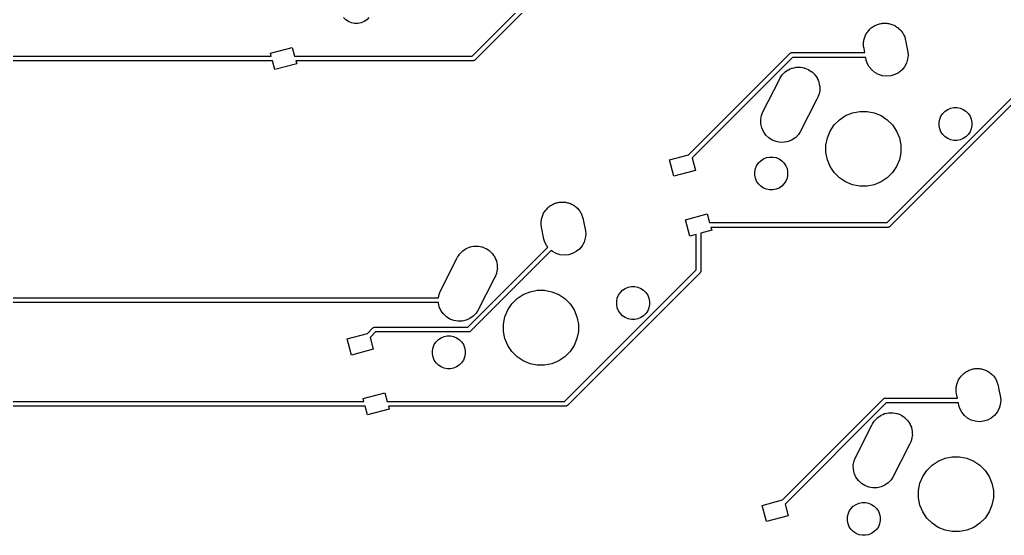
# Model space of a CAD drawing. Extents: x -662 to -203, y -195 to -58.
# Drawn here: x -383.3 to -330.9, y -157.5 to -130.1 of the extents above; entities that cross this region are included whole.
import ezdxf

# ---------------------------------------------------------------- set-up
doc = ezdxf.new("R2010")
doc.units = 0
doc.layers.add('BLACK', color=7, linetype='CONTINUOUS')

msp = doc.modelspace()

# ---------------------------------------------------------------- linework, layer by layer
at = {"layer": 'BLACK', "linetype": 'CONTINUOUS'}
for p, q in [((-359.212, -132.008), (-352.203, -124.999)), ((-351.991, -125.146), (-359.065, -132.22)), ((-365.936, -130.07), (-366.058, -129.948)), ((-364.699, -129.948), (-364.82, -130.07)), ((-365.793, -130.166), (-365.936, -130.07)), ((-365.633, -130.232), (-365.793, -130.166)), ((-365.464, -130.265), (-365.633, -130.232)), ((-365.292, -130.265), (-365.464, -130.265)), ((-365.123, -130.232), (-365.292, -130.265)), ((-364.964, -130.166), (-365.123, -130.232)), ((-364.82, -130.07), (-364.964, -130.166)), ((-338.03, -130.579), (-337.989, -130.545)), ((-337.989, -130.545), (-337.951, -130.508)), ((-337.951, -130.508), (-337.903, -130.476)), ((-337.903, -130.476), (-337.859, -130.439)), ((-337.859, -130.439), (-337.811, -130.414)), ((-337.811, -130.414), (-337.767, -130.384)), ((-337.767, -130.384), (-337.714, -130.362)), ((-337.714, -130.362), (-337.663, -130.336)), ((-337.663, -130.336), (-337.612, -130.32)), ((-337.612, -130.32), (-337.562, -130.3)), ((-337.562, -130.3), (-337.506, -130.288)), ((-337.506, -130.288), (-337.451, -130.272)), ((-337.451, -130.272), (-337.397, -130.267)), ((-337.397, -130.267), (-337.345, -130.256)), ((-337.345, -130.256), (-337.287, -130.256)), ((-337.287, -130.256), (-337.23, -130.251)), ((-337.23, -130.251), (-337.177, -130.256)), ((-337.177, -130.256), (-337.123, -130.256)), ((-337.123, -130.256), (-337.067, -130.268)), ((-337.067, -130.268), (-337.01, -130.273)), ((-337.01, -130.273), (-336.958, -130.289)), ((-336.958, -130.289), (-336.906, -130.3)), ((-336.906, -130.3), (-336.853, -130.322)), ((-336.853, -130.322), (-336.798, -130.338)), ((-336.798, -130.338), (-336.751, -130.364)), ((-336.751, -130.364), (-336.701, -130.384)), ((-336.701, -130.384), (-336.653, -130.416)), ((-336.653, -130.416), (-336.603, -130.444)), ((-336.603, -130.444), (-336.561, -130.478)), ((-336.561, -130.478), (-336.517, -130.508)), ((-336.517, -130.508), (-336.476, -130.548)), ((-336.476, -130.548), (-336.432, -130.585)), ((-338.326, -131.106), (-338.316, -131.053)), ((-338.316, -131.053), (-338.294, -131)), ((-338.294, -131), (-338.277, -130.945)), ((-338.277, -130.945), (-338.251, -130.898)), ((-338.251, -130.898), (-338.231, -130.849)), ((-338.231, -130.849), (-338.199, -130.801)), ((-338.199, -130.801), (-338.172, -130.75)), ((-338.172, -130.75), (-338.138, -130.709)), ((-338.138, -130.709), (-338.108, -130.664)), ((-338.108, -130.664), (-338.067, -130.624)), ((-338.067, -130.624), (-338.03, -130.579)), ((-336.432, -130.585), (-336.398, -130.626)), ((-336.398, -130.626), (-336.36, -130.664)), ((-336.36, -130.664), (-336.328, -130.712)), ((-336.328, -130.712), (-336.292, -130.757)), ((-336.292, -130.757), (-336.267, -130.804)), ((-336.267, -130.804), (-336.237, -130.849)), ((-336.237, -130.849), (-336.215, -130.902)), ((-336.215, -130.902), (-336.188, -130.952)), ((-336.188, -130.952), (-336.173, -131.004)), ((-336.173, -131.004), (-336.152, -131.053)), ((-336.152, -131.053), (-336.141, -131.11)), ((-369.941, -131.855), (-368.782, -131.545)), ((-368.782, -131.545), (-368.658, -132.008)), ((-338.364, -131.378), (-338.359, -131.324)), ((-338.359, -131.435), (-338.364, -131.378)), ((-338.359, -131.271), (-338.348, -131.214)), ((-338.359, -131.324), (-338.359, -131.271)), ((-338.359, -131.492), (-338.359, -131.435)), ((-338.338, -131.599), (-338.359, -131.492)), ((-338.348, -131.214), (-338.342, -131.157)), ((-338.342, -131.157), (-338.326, -131.106)), ((-338.293, -131.825), (-338.338, -131.599)), ((-336.141, -131.11), (-336.14, -131.111)), ((-336.14, -131.111), (-336.13, -131.163)), ((-336.13, -131.163), (-336.109, -131.271)), ((-336.109, -131.271), (-336.109, -131.273)), ((-336.109, -131.273), (-336.008, -131.791)), ((-396.697, -132.008), (-369.9, -132.008)), ((-369.9, -132.008), (-369.941, -131.855)), ((-368.658, -132.008), (-359.212, -132.008)), ((-347.691, -137.268), (-342.289, -131.867)), ((-342.142, -132.079), (-347.485, -137.422)), ((-342.289, -131.867), (-342.285, -131.862)), ((-342.285, -131.862), (-342.265, -131.846)), ((-342.265, -131.846), (-342.243, -131.834)), ((-342.243, -131.834), (-342.219, -131.827)), ((-342.219, -131.827), (-342.201, -131.825)), ((-342.201, -131.825), (-342.195, -131.824)), ((-342.201, -131.825), (-342.201, -131.825)), ((-342.195, -131.824), (-342.188, -131.825)), ((-342.188, -131.825), (-338.293, -131.825)), ((-338.244, -132.079), (-342.142, -132.079)), ((-338.216, -132.222), (-338.244, -132.079)), ((-335.992, -131.956), (-336.014, -132.176)), ((-336.008, -131.791), (-335.992, -131.956)), ((-369.832, -132.262), (-396.766, -132.262)), ((-369.708, -132.725), (-369.832, -132.262)), ((-368.549, -132.414), (-369.708, -132.725)), ((-359.165, -132.262), (-368.589, -132.262)), ((-368.589, -132.262), (-368.549, -132.414)), ((-359.159, -132.262), (-359.165, -132.262)), ((-359.153, -132.262), (-359.159, -132.262)), ((-359.134, -132.26), (-359.153, -132.262)), ((-359.11, -132.252), (-359.134, -132.26)), ((-359.088, -132.241), (-359.11, -132.252)), ((-359.069, -132.225), (-359.088, -132.241)), ((-359.065, -132.22), (-359.069, -132.225)), ((-342.162, -132.652), (-342.151, -132.647)), ((-342.151, -132.647), (-342.054, -132.628)), ((-342.054, -132.628), (-341.957, -132.607)), ((-341.957, -132.607), (-341.945, -132.606)), ((-341.945, -132.606), (-341.933, -132.604)), ((-341.933, -132.604), (-341.835, -132.604)), ((-341.835, -132.604), (-341.736, -132.602)), ((-341.736, -132.602), (-341.724, -132.604)), ((-341.724, -132.604), (-341.712, -132.604)), ((-341.712, -132.604), (-341.615, -132.623)), ((-341.615, -132.623), (-341.518, -132.641)), ((-341.518, -132.641), (-341.506, -132.645)), ((-341.506, -132.645), (-341.494, -132.647)), ((-341.494, -132.647), (-341.403, -132.685)), ((-338.168, -132.381), (-338.216, -132.222)), ((-338.064, -132.577), (-338.168, -132.381)), ((-337.924, -132.749), (-338.064, -132.577)), ((-336.185, -132.583), (-336.326, -132.754)), ((-336.079, -132.388), (-336.185, -132.583)), ((-336.014, -132.176), (-336.079, -132.388)), ((-342.82, -133.196), (-342.765, -133.114)), ((-342.765, -133.114), (-342.712, -133.031)), ((-342.712, -133.031), (-342.703, -133.022)), ((-342.703, -133.022), (-342.696, -133.012)), ((-342.696, -133.012), (-342.627, -132.942)), ((-342.627, -132.942), (-342.558, -132.871)), ((-342.558, -132.871), (-342.548, -132.864)), ((-342.548, -132.864), (-342.54, -132.855)), ((-342.54, -132.855), (-342.458, -132.8)), ((-342.458, -132.8), (-342.377, -132.744)), ((-342.377, -132.744), (-342.366, -132.739)), ((-342.366, -132.739), (-342.356, -132.732)), ((-342.356, -132.732), (-342.264, -132.694)), ((-342.264, -132.694), (-342.174, -132.655)), ((-342.174, -132.655), (-342.162, -132.652)), ((-341.403, -132.685), (-341.311, -132.721)), ((-341.311, -132.721), (-341.301, -132.727)), ((-341.301, -132.727), (-341.29, -132.732)), ((-341.29, -132.732), (-341.208, -132.787)), ((-341.208, -132.787), (-341.124, -132.84)), ((-341.124, -132.84), (-341.116, -132.848)), ((-341.116, -132.848), (-341.105, -132.855)), ((-341.105, -132.855), (-341.036, -132.925)), ((-341.036, -132.925), (-340.964, -132.993)), ((-340.964, -132.993), (-340.957, -133.003)), ((-340.957, -133.003), (-340.949, -133.012)), ((-340.949, -133.012), (-340.894, -133.094)), ((-340.894, -133.094), (-340.837, -133.175)), ((-337.754, -132.89), (-337.924, -132.749)), ((-337.559, -132.995), (-337.754, -132.89)), ((-337.347, -133.06), (-337.559, -132.995)), ((-337.126, -133.082), (-337.347, -133.06)), ((-336.906, -133.061), (-337.126, -133.082)), ((-336.693, -132.998), (-336.906, -133.061)), ((-336.498, -132.894), (-336.693, -132.998)), ((-336.326, -132.754), (-336.498, -132.894)), ((-343.738, -135.019), (-342.845, -133.259)), ((-342.845, -133.259), (-342.82, -133.196)), ((-340.837, -133.175), (-340.832, -133.186)), ((-340.832, -133.186), (-340.826, -133.196)), ((-340.826, -133.196), (-340.788, -133.287)), ((-340.788, -133.287), (-340.748, -133.378)), ((-340.748, -133.378), (-340.745, -133.39)), ((-340.745, -133.39), (-340.741, -133.401)), ((-340.741, -133.401), (-340.722, -133.498)), ((-340.722, -133.498), (-340.7, -133.594)), ((-340.7, -133.594), (-340.7, -133.606)), ((-340.7, -133.606), (-340.698, -133.618)), ((-340.698, -133.618), (-340.698, -133.717)), ((-340.8, -134.2), (-340.826, -134.262)), ((-340.794, -134.189), (-340.8, -134.2)), ((-340.779, -134.148), (-340.794, -134.189)), ((-340.741, -134.057), (-340.779, -134.148)), ((-340.738, -134.045), (-340.741, -134.057)), ((-340.734, -134.034), (-340.738, -134.045)), ((-340.717, -133.937), (-340.734, -134.034)), ((-340.698, -133.84), (-340.717, -133.937)), ((-340.698, -133.717), (-340.696, -133.816)), ((-340.696, -133.816), (-340.698, -133.828)), ((-340.698, -133.828), (-340.698, -133.84)), ((-337.113, -140.878), (-330.105, -133.869)), ((-329.892, -134.016), (-336.966, -141.09)), ((-340.85, -134.298), (-341.732, -136.037)), ((-340.826, -134.262), (-340.85, -134.298)), ((-343.837, -135.392), (-343.799, -135.173)), ((-343.799, -135.173), (-343.738, -135.019)), ((-339.644, -135.397), (-339.317, -135.179)), ((-339.317, -135.179), (-338.954, -135.028)), ((-338.954, -135.028), (-338.569, -134.952)), ((-338.569, -134.952), (-338.176, -134.952)), ((-338.176, -134.952), (-337.791, -135.028)), ((-337.791, -135.028), (-337.428, -135.179)), ((-337.428, -135.179), (-337.101, -135.397)), ((-334.307, -135.376), (-334.241, -135.216)), ((-334.241, -135.216), (-334.145, -135.073)), ((-334.145, -135.073), (-334.023, -134.951)), ((-334.023, -134.951), (-333.88, -134.855)), ((-333.88, -134.855), (-333.721, -134.79)), ((-333.721, -134.79), (-333.552, -134.756)), ((-333.552, -134.756), (-333.379, -134.756)), ((-333.379, -134.756), (-333.21, -134.79)), ((-333.21, -134.79), (-333.051, -134.855)), ((-333.051, -134.855), (-332.908, -134.951)), ((-332.908, -134.951), (-332.786, -135.073)), ((-332.786, -135.073), (-332.69, -135.216)), ((-332.69, -135.216), (-332.624, -135.376)), ((-343.832, -135.613), (-343.837, -135.392)), ((-343.785, -135.83), (-343.832, -135.613)), ((-340.14, -136.001), (-339.921, -135.675)), ((-339.921, -135.675), (-339.644, -135.397)), ((-337.101, -135.397), (-336.824, -135.675)), ((-336.824, -135.675), (-336.606, -136.001)), ((-334.341, -135.545), (-334.307, -135.376)), ((-334.341, -135.717), (-334.341, -135.545)), ((-334.307, -135.886), (-334.341, -135.717)), ((-332.624, -135.376), (-332.591, -135.545)), ((-332.591, -135.717), (-332.624, -135.886)), ((-332.591, -135.545), (-332.591, -135.717)), ((-343.695, -136.032), (-343.785, -135.83)), ((-343.568, -136.214), (-343.695, -136.032)), ((-343.408, -136.367), (-343.568, -136.214)), ((-341.821, -136.177), (-341.974, -136.337)), ((-341.732, -136.037), (-341.821, -136.177)), ((-340.29, -136.364), (-340.14, -136.001)), ((-336.606, -136.001), (-336.455, -136.364)), ((-334.241, -136.045), (-334.307, -135.886)), ((-334.145, -136.189), (-334.241, -136.045)), ((-334.023, -136.311), (-334.145, -136.189)), ((-333.88, -136.406), (-334.023, -136.311)), ((-332.908, -136.311), (-333.051, -136.406)), ((-332.786, -136.189), (-332.908, -136.311)), ((-332.69, -136.045), (-332.786, -136.189)), ((-332.624, -135.886), (-332.69, -136.045)), ((-343.222, -136.486), (-343.408, -136.367)), ((-343.015, -136.567), (-343.222, -136.486)), ((-342.797, -136.605), (-343.015, -136.567)), ((-342.575, -136.601), (-342.797, -136.605)), ((-342.359, -136.553), (-342.575, -136.601)), ((-342.156, -136.464), (-342.359, -136.553)), ((-341.974, -136.337), (-342.156, -136.464)), ((-340.366, -136.749), (-340.29, -136.364)), ((-340.366, -137.142), (-340.366, -136.749)), ((-336.455, -136.364), (-336.379, -136.749)), ((-336.379, -136.749), (-336.379, -137.142)), ((-333.721, -136.472), (-333.88, -136.406)), ((-333.552, -136.506), (-333.721, -136.472)), ((-333.379, -136.506), (-333.552, -136.506)), ((-333.21, -136.472), (-333.379, -136.506)), ((-333.051, -136.406), (-333.21, -136.472)), ((-348.696, -137.538), (-347.691, -137.268)), ((-340.29, -137.527), (-340.366, -137.142)), ((-336.379, -137.142), (-336.455, -137.527)), ((-348.463, -138.407), (-348.696, -137.538)), ((-347.485, -137.422), (-347.304, -138.097)), ((-344.121, -138.005), (-344.055, -137.846)), ((-344.055, -137.846), (-343.959, -137.703)), ((-343.959, -137.703), (-343.837, -137.581)), ((-343.837, -137.581), (-343.694, -137.485)), ((-343.694, -137.485), (-343.535, -137.419)), ((-343.535, -137.419), (-343.366, -137.386)), ((-343.366, -137.386), (-343.193, -137.386)), ((-343.193, -137.386), (-343.024, -137.419)), ((-343.024, -137.419), (-342.865, -137.485)), ((-342.865, -137.485), (-342.722, -137.581)), ((-342.722, -137.581), (-342.6, -137.703)), ((-342.6, -137.703), (-342.504, -137.846)), ((-342.504, -137.846), (-342.438, -138.005)), ((-340.14, -137.89), (-340.29, -137.527)), ((-339.921, -138.217), (-340.14, -137.89)), ((-336.606, -137.89), (-336.824, -138.217)), ((-336.455, -137.527), (-336.606, -137.89)), ((-347.304, -138.097), (-348.463, -138.407)), ((-344.154, -138.174), (-344.121, -138.005)), ((-344.154, -138.347), (-344.154, -138.174)), ((-344.121, -138.516), (-344.154, -138.347)), ((-342.438, -138.005), (-342.404, -138.174)), ((-342.404, -138.347), (-342.438, -138.516)), ((-342.404, -138.174), (-342.404, -138.347)), ((-339.644, -138.494), (-339.921, -138.217)), ((-336.824, -138.217), (-337.101, -138.494)), ((-344.055, -138.675), (-344.121, -138.516)), ((-343.959, -138.818), (-344.055, -138.675)), ((-343.837, -138.94), (-343.959, -138.818)), ((-343.694, -139.036), (-343.837, -138.94)), ((-342.722, -138.94), (-342.865, -139.036)), ((-342.6, -138.818), (-342.722, -138.94)), ((-342.504, -138.675), (-342.6, -138.818)), ((-342.438, -138.516), (-342.504, -138.675)), ((-339.317, -138.713), (-339.644, -138.494)), ((-338.954, -138.863), (-339.317, -138.713)), ((-338.569, -138.94), (-338.954, -138.863)), ((-338.176, -138.94), (-338.569, -138.94)), ((-337.791, -138.863), (-338.176, -138.94)), ((-337.428, -138.713), (-337.791, -138.863)), ((-337.101, -138.494), (-337.428, -138.713)), ((-343.535, -139.102), (-343.694, -139.036)), ((-343.366, -139.136), (-343.535, -139.102)), ((-343.193, -139.136), (-343.366, -139.136)), ((-343.024, -139.102), (-343.193, -139.136)), ((-342.865, -139.036), (-343.024, -139.102)), ((-355.072, -140.006), (-355.027, -139.97)), ((-355.027, -139.97), (-354.98, -139.945)), ((-354.98, -139.945), (-354.935, -139.915)), ((-354.935, -139.915), (-354.882, -139.893)), ((-354.882, -139.893), (-354.831, -139.866)), ((-354.831, -139.866), (-354.78, -139.851)), ((-354.78, -139.851), (-354.73, -139.83)), ((-354.73, -139.83), (-354.674, -139.819)), ((-354.674, -139.819), (-354.619, -139.803)), ((-354.619, -139.803), (-354.566, -139.798)), ((-354.566, -139.798), (-354.513, -139.787)), ((-354.513, -139.787), (-354.455, -139.787)), ((-354.455, -139.787), (-354.398, -139.782)), ((-354.398, -139.782), (-354.345, -139.787)), ((-354.345, -139.787), (-354.291, -139.787)), ((-354.291, -139.787), (-354.235, -139.798)), ((-354.235, -139.798), (-354.178, -139.804)), ((-354.178, -139.804), (-354.127, -139.82)), ((-354.127, -139.82), (-354.074, -139.83)), ((-354.074, -139.83), (-354.021, -139.852)), ((-354.021, -139.852), (-353.966, -139.869)), ((-353.966, -139.869), (-353.919, -139.895)), ((-353.919, -139.895), (-353.869, -139.915)), ((-353.869, -139.915), (-353.821, -139.947)), ((-353.821, -139.947), (-353.771, -139.974)), ((-353.771, -139.974), (-353.73, -140.008)), ((-355.462, -140.531), (-355.445, -140.476)), ((-355.445, -140.476), (-355.42, -140.429)), ((-355.42, -140.429), (-355.399, -140.379)), ((-355.399, -140.379), (-355.367, -140.331)), ((-355.367, -140.331), (-355.34, -140.281)), ((-355.34, -140.281), (-355.306, -140.24)), ((-355.306, -140.24), (-355.276, -140.195)), ((-355.276, -140.195), (-355.235, -140.154)), ((-355.235, -140.154), (-355.199, -140.11)), ((-355.199, -140.11), (-355.157, -140.076)), ((-355.157, -140.076), (-355.119, -140.038)), ((-355.119, -140.038), (-355.072, -140.006)), ((-353.73, -140.008), (-353.685, -140.038)), ((-353.685, -140.038), (-353.644, -140.079)), ((-353.644, -140.079), (-353.6, -140.116)), ((-353.6, -140.116), (-353.566, -140.157)), ((-353.566, -140.157), (-353.528, -140.195)), ((-353.528, -140.195), (-353.496, -140.243)), ((-353.496, -140.243), (-353.46, -140.287)), ((-353.46, -140.287), (-353.435, -140.335)), ((-353.435, -140.335), (-353.405, -140.379)), ((-353.405, -140.379), (-353.383, -140.432)), ((-353.383, -140.432), (-353.356, -140.483)), ((-353.356, -140.483), (-353.341, -140.534)), ((-347.842, -140.725), (-346.683, -140.415)), ((-346.683, -140.415), (-346.559, -140.878)), ((-355.533, -140.908), (-355.527, -140.855)), ((-355.527, -140.965), (-355.533, -140.908)), ((-355.527, -140.801), (-355.516, -140.745)), ((-355.527, -140.855), (-355.527, -140.801)), ((-355.527, -141.023), (-355.527, -140.965)), ((-355.506, -141.13), (-355.527, -141.023)), ((-355.516, -140.745), (-355.51, -140.688)), ((-355.51, -140.688), (-355.494, -140.637)), ((-355.494, -140.637), (-355.484, -140.584)), ((-355.484, -140.584), (-355.462, -140.531)), ((-353.341, -140.534), (-353.32, -140.584)), ((-353.32, -140.584), (-353.309, -140.64)), ((-353.309, -140.64), (-353.309, -140.642)), ((-353.309, -140.642), (-353.298, -140.694)), ((-353.298, -140.694), (-353.277, -140.801)), ((-353.277, -140.801), (-353.277, -140.803)), ((-353.277, -140.803), (-353.176, -141.321)), ((-347.609, -141.595), (-347.842, -140.725)), ((-346.559, -140.878), (-337.113, -140.878)), ((-355.384, -141.753), (-355.506, -141.13)), ((-353.16, -141.487), (-353.183, -141.707)), ((-353.176, -141.321), (-353.16, -141.487)), ((-347.273, -141.505), (-347.609, -141.595)), ((-347.273, -143.4), (-347.273, -141.505)), ((-346.45, -141.284), (-347.019, -141.437)), ((-347.019, -141.437), (-347.019, -143.446)), ((-337.067, -141.132), (-346.491, -141.132)), ((-346.491, -141.132), (-346.45, -141.284)), ((-337.06, -141.132), (-337.067, -141.132)), ((-337.054, -141.132), (-337.06, -141.132)), ((-337.036, -141.13), (-337.054, -141.132)), ((-337.012, -141.123), (-337.036, -141.13)), ((-336.99, -141.111), (-337.012, -141.123)), ((-336.97, -141.095), (-336.99, -141.111)), ((-336.966, -141.09), (-336.97, -141.095)), ((-355.337, -141.912), (-355.384, -141.753)), ((-355.233, -142.108), (-355.337, -141.912)), ((-353.248, -141.919), (-353.353, -142.114)), ((-353.183, -141.707), (-353.248, -141.919)), ((-359.933, -142.645), (-359.88, -142.561)), ((-359.88, -142.561), (-359.871, -142.553)), ((-359.871, -142.553), (-359.865, -142.543)), ((-359.865, -142.543), (-359.795, -142.473)), ((-359.795, -142.473), (-359.727, -142.401)), ((-359.727, -142.401), (-359.717, -142.395)), ((-359.717, -142.395), (-359.708, -142.386)), ((-359.708, -142.386), (-359.626, -142.331)), ((-359.626, -142.331), (-359.545, -142.274)), ((-359.545, -142.274), (-359.534, -142.27)), ((-359.534, -142.27), (-359.524, -142.263)), ((-359.524, -142.263), (-359.432, -142.225)), ((-359.437, -146.449), (-355.171, -142.183)), ((-359.432, -142.225), (-359.342, -142.185)), ((-359.342, -142.185), (-359.33, -142.183)), ((-359.33, -142.183), (-359.319, -142.178)), ((-359.319, -142.178), (-359.222, -142.159)), ((-354.991, -142.363), (-359.29, -146.661)), ((-359.222, -142.159), (-359.126, -142.137)), ((-359.126, -142.137), (-359.114, -142.137)), ((-359.114, -142.137), (-359.102, -142.135)), ((-359.102, -142.135), (-359.003, -142.135)), ((-359.003, -142.135), (-358.904, -142.133)), ((-358.904, -142.133), (-358.892, -142.135)), ((-358.892, -142.135), (-358.88, -142.135)), ((-358.88, -142.135), (-358.783, -142.154)), ((-358.783, -142.154), (-358.686, -142.171)), ((-358.686, -142.171), (-358.675, -142.176)), ((-358.675, -142.176), (-358.663, -142.178)), ((-358.663, -142.178), (-358.571, -142.216)), ((-358.571, -142.216), (-358.479, -142.252)), ((-358.479, -142.252), (-358.469, -142.258)), ((-358.469, -142.258), (-358.458, -142.263)), ((-358.458, -142.263), (-358.376, -142.318)), ((-358.376, -142.318), (-358.293, -142.371)), ((-358.293, -142.371), (-358.284, -142.379)), ((-358.284, -142.379), (-358.274, -142.386)), ((-358.274, -142.386), (-358.204, -142.456)), ((-358.204, -142.456), (-358.133, -142.524)), ((-358.133, -142.524), (-358.126, -142.534)), ((-358.126, -142.534), (-358.117, -142.543)), ((-358.117, -142.543), (-358.062, -142.625)), ((-355.171, -142.183), (-355.233, -142.108)), ((-354.922, -142.421), (-354.991, -142.363)), ((-354.727, -142.526), (-354.922, -142.421)), ((-354.515, -142.591), (-354.727, -142.526)), ((-354.295, -142.613), (-354.515, -142.591)), ((-354.074, -142.592), (-354.295, -142.613)), ((-353.862, -142.529), (-354.074, -142.592)), ((-353.666, -142.425), (-353.862, -142.529)), ((-353.494, -142.285), (-353.666, -142.425)), ((-353.353, -142.114), (-353.494, -142.285)), ((-360.907, -144.549), (-360.014, -142.789)), ((-360.014, -142.789), (-359.988, -142.727)), ((-359.988, -142.727), (-359.933, -142.645)), ((-358.062, -142.625), (-358.006, -142.706)), ((-358.006, -142.706), (-358.001, -142.717)), ((-358.001, -142.717), (-357.994, -142.727)), ((-357.994, -142.727), (-357.956, -142.818)), ((-357.956, -142.818), (-357.916, -142.909)), ((-357.916, -142.909), (-357.914, -142.92)), ((-357.914, -142.92), (-357.909, -142.932)), ((-357.909, -142.932), (-357.89, -143.029)), ((-357.89, -143.029), (-357.869, -143.125)), ((-357.869, -143.125), (-357.868, -143.137)), ((-357.909, -143.588), (-357.947, -143.679)), ((-357.907, -143.576), (-357.909, -143.588)), ((-357.902, -143.565), (-357.907, -143.576)), ((-357.885, -143.467), (-357.902, -143.565)), ((-357.866, -143.371), (-357.885, -143.467)), ((-357.868, -143.137), (-357.866, -143.149)), ((-357.866, -143.149), (-357.866, -143.248)), ((-357.866, -143.248), (-357.864, -143.347)), ((-357.864, -143.347), (-357.866, -143.358)), ((-357.866, -143.358), (-357.866, -143.371)), ((-354.281, -150.408), (-347.273, -143.4)), ((-347.061, -143.547), (-354.135, -150.621)), ((-347.056, -143.543), (-347.061, -143.547)), ((-347.04, -143.524), (-347.056, -143.543)), ((-347.028, -143.501), (-347.04, -143.524)), ((-347.021, -143.478), (-347.028, -143.501)), ((-347.019, -143.459), (-347.021, -143.478)), ((-347.019, -143.446), (-347.018, -143.453)), ((-347.018, -143.453), (-347.019, -143.459)), ((-347.019, -143.459), (-347.019, -143.459)), ((-358.018, -143.829), (-358.9, -145.567)), ((-357.994, -143.793), (-358.018, -143.829)), ((-357.968, -143.73), (-357.994, -143.793)), ((-357.963, -143.719), (-357.968, -143.73)), ((-357.947, -143.679), (-357.963, -143.719)), ((-360.998, -144.882), (-360.967, -144.704)), ((-360.967, -144.704), (-360.907, -144.549)), ((-356.812, -144.928), (-356.485, -144.709)), ((-356.485, -144.709), (-356.122, -144.559)), ((-356.122, -144.559), (-355.737, -144.483)), ((-355.737, -144.483), (-355.344, -144.483)), ((-355.344, -144.483), (-354.959, -144.559)), ((-354.959, -144.559), (-354.596, -144.709)), ((-354.596, -144.709), (-354.27, -144.928)), ((-351.409, -144.747), (-351.314, -144.604)), ((-351.314, -144.604), (-351.192, -144.482)), ((-351.192, -144.482), (-351.048, -144.386)), ((-351.048, -144.386), (-350.889, -144.32)), ((-350.889, -144.32), (-350.72, -144.287)), ((-350.72, -144.287), (-350.548, -144.287)), ((-350.548, -144.287), (-350.379, -144.32)), ((-350.379, -144.32), (-350.219, -144.386)), ((-350.219, -144.386), (-350.076, -144.482)), ((-350.076, -144.482), (-349.954, -144.604)), ((-349.954, -144.604), (-349.858, -144.747)), ((-361.001, -145.136), (-398.435, -145.136)), ((-398.389, -144.882), (-360.998, -144.882)), ((-361.001, -145.144), (-361.001, -145.136)), ((-360.953, -145.36), (-361.001, -145.144)), ((-357.308, -145.532), (-357.09, -145.205)), ((-357.09, -145.205), (-356.812, -144.928)), ((-354.27, -144.928), (-353.992, -145.205)), ((-353.992, -145.205), (-353.774, -145.532)), ((-351.509, -145.075), (-351.475, -144.906)), ((-351.509, -145.248), (-351.509, -145.075)), ((-351.475, -144.906), (-351.409, -144.747)), ((-349.858, -144.747), (-349.793, -144.906)), ((-349.793, -144.906), (-349.759, -145.075)), ((-349.759, -145.075), (-349.759, -145.248)), ((-360.864, -145.563), (-360.953, -145.36)), ((-360.737, -145.745), (-360.864, -145.563)), ((-360.577, -145.898), (-360.737, -145.745)), ((-358.989, -145.707), (-359.143, -145.867)), ((-358.9, -145.567), (-358.989, -145.707)), ((-357.458, -145.895), (-357.308, -145.532)), ((-353.774, -145.532), (-353.624, -145.895)), ((-351.475, -145.417), (-351.509, -145.248)), ((-351.409, -145.576), (-351.475, -145.417)), ((-351.314, -145.719), (-351.409, -145.576)), ((-351.192, -145.841), (-351.314, -145.719)), ((-349.954, -145.719), (-350.076, -145.841)), ((-349.858, -145.576), (-349.954, -145.719)), ((-349.793, -145.417), (-349.858, -145.576)), ((-349.759, -145.248), (-349.793, -145.417)), ((-360.39, -146.017), (-360.577, -145.898)), ((-360.183, -146.098), (-360.39, -146.017)), ((-359.965, -146.136), (-360.183, -146.098)), ((-359.744, -146.131), (-359.965, -146.136)), ((-359.527, -146.084), (-359.744, -146.131)), ((-359.324, -145.994), (-359.527, -146.084)), ((-359.143, -145.867), (-359.324, -145.994)), ((-357.535, -146.28), (-357.458, -145.895)), ((-357.535, -146.673), (-357.535, -146.28)), ((-353.624, -145.895), (-353.547, -146.28)), ((-353.547, -146.28), (-353.547, -146.673)), ((-351.048, -145.937), (-351.192, -145.841)), ((-350.889, -146.003), (-351.048, -145.937)), ((-350.72, -146.037), (-350.889, -146.003)), ((-350.548, -146.037), (-350.72, -146.037)), ((-350.379, -146.003), (-350.548, -146.037)), ((-350.219, -145.937), (-350.379, -146.003)), ((-350.076, -145.841), (-350.219, -145.937)), ((-365.864, -147.069), (-364.777, -146.777)), ((-364.777, -146.777), (-364.491, -146.491)), ((-364.344, -146.703), (-364.64, -147)), ((-364.491, -146.491), (-364.487, -146.486)), ((-364.487, -146.486), (-364.467, -146.47)), ((-364.467, -146.47), (-364.445, -146.458)), ((-364.445, -146.458), (-364.421, -146.451)), ((-364.421, -146.451), (-364.403, -146.449)), ((-364.403, -146.449), (-364.396, -146.448)), ((-364.396, -146.448), (-364.39, -146.449)), ((-364.39, -146.449), (-359.437, -146.449)), ((-359.39, -146.703), (-364.344, -146.703)), ((-359.384, -146.704), (-359.39, -146.703)), ((-359.378, -146.703), (-359.384, -146.704)), ((-359.359, -146.701), (-359.378, -146.703)), ((-359.335, -146.694), (-359.359, -146.701)), ((-359.313, -146.682), (-359.335, -146.694)), ((-359.294, -146.666), (-359.313, -146.682)), ((-359.29, -146.661), (-359.294, -146.666)), ((-357.458, -147.058), (-357.535, -146.673)), ((-353.547, -146.673), (-353.624, -147.058)), ((-365.631, -147.938), (-365.864, -147.069)), ((-364.64, -147), (-364.472, -147.627)), ((-361.223, -147.377), (-361.127, -147.233)), ((-361.127, -147.233), (-361.005, -147.112)), ((-361.005, -147.112), (-360.862, -147.016)), ((-360.862, -147.016), (-360.703, -146.95)), ((-360.703, -146.95), (-360.534, -146.916)), ((-360.534, -146.916), (-360.362, -146.916)), ((-360.362, -146.916), (-360.192, -146.95)), ((-360.192, -146.95), (-360.033, -147.016)), ((-360.033, -147.016), (-359.89, -147.112)), ((-359.89, -147.112), (-359.768, -147.233)), ((-359.768, -147.233), (-359.672, -147.377)), ((-357.308, -147.421), (-357.458, -147.058)), ((-353.624, -147.058), (-353.774, -147.421)), ((-364.472, -147.627), (-365.631, -147.938)), ((-361.323, -147.705), (-361.289, -147.536)), ((-361.323, -147.877), (-361.323, -147.705)), ((-361.289, -147.536), (-361.223, -147.377)), ((-359.672, -147.377), (-359.606, -147.536)), ((-359.606, -147.536), (-359.573, -147.705)), ((-359.573, -147.705), (-359.573, -147.877)), ((-357.09, -147.747), (-357.308, -147.421)), ((-356.812, -148.025), (-357.09, -147.747)), ((-353.992, -147.747), (-354.27, -148.025)), ((-353.774, -147.421), (-353.992, -147.747)), ((-361.289, -148.046), (-361.323, -147.877)), ((-361.223, -148.206), (-361.289, -148.046)), ((-361.127, -148.349), (-361.223, -148.206)), ((-361.005, -148.471), (-361.127, -148.349)), ((-359.768, -148.349), (-359.89, -148.471)), ((-359.672, -148.206), (-359.768, -148.349)), ((-359.606, -148.046), (-359.672, -148.206)), ((-359.573, -147.877), (-359.606, -148.046)), ((-356.485, -148.243), (-356.812, -148.025)), ((-356.122, -148.394), (-356.485, -148.243)), ((-354.596, -148.243), (-354.959, -148.394)), ((-354.27, -148.025), (-354.596, -148.243)), ((-360.862, -148.567), (-361.005, -148.471)), ((-360.703, -148.633), (-360.862, -148.567)), ((-360.534, -148.666), (-360.703, -148.633)), ((-360.362, -148.666), (-360.534, -148.666)), ((-360.192, -148.633), (-360.362, -148.666)), ((-360.033, -148.567), (-360.192, -148.633)), ((-359.89, -148.471), (-360.033, -148.567)), ((-355.737, -148.47), (-356.122, -148.394)), ((-355.344, -148.47), (-355.737, -148.47)), ((-354.959, -148.394), (-355.344, -148.47)), ((-333.021, -148.908), (-332.973, -148.877)), ((-332.973, -148.877), (-332.928, -148.84)), ((-332.928, -148.84), (-332.881, -148.815)), ((-332.881, -148.815), (-332.836, -148.785)), ((-332.836, -148.785), (-332.783, -148.763)), ((-332.783, -148.763), (-332.732, -148.736)), ((-332.732, -148.736), (-332.681, -148.721)), ((-332.681, -148.721), (-332.632, -148.701)), ((-332.632, -148.701), (-332.575, -148.689)), ((-332.575, -148.689), (-332.52, -148.673)), ((-332.52, -148.673), (-332.467, -148.668)), ((-332.467, -148.668), (-332.414, -148.657)), ((-332.414, -148.657), (-332.357, -148.657)), ((-332.357, -148.657), (-332.3, -148.652)), ((-332.3, -148.652), (-332.246, -148.657)), ((-332.246, -148.657), (-332.193, -148.657)), ((-332.193, -148.657), (-332.136, -148.668)), ((-332.136, -148.668), (-332.079, -148.674)), ((-332.079, -148.674), (-332.028, -148.69)), ((-332.028, -148.69), (-331.975, -148.701)), ((-331.975, -148.701), (-331.922, -148.723)), ((-331.922, -148.723), (-331.867, -148.739)), ((-331.867, -148.739), (-331.82, -148.765)), ((-331.82, -148.765), (-331.77, -148.785)), ((-331.77, -148.785), (-331.723, -148.817)), ((-331.723, -148.817), (-331.672, -148.845)), ((-331.672, -148.845), (-331.631, -148.879)), ((-331.631, -148.879), (-331.586, -148.908)), ((-333.385, -149.454), (-333.363, -149.401)), ((-333.363, -149.401), (-333.346, -149.346)), ((-333.346, -149.346), (-333.321, -149.299)), ((-333.321, -149.299), (-333.3, -149.249)), ((-333.3, -149.249), (-333.268, -149.202)), ((-333.268, -149.202), (-333.241, -149.151)), ((-333.241, -149.151), (-333.207, -149.11)), ((-333.207, -149.11), (-333.177, -149.065)), ((-333.177, -149.065), (-333.137, -149.025)), ((-333.137, -149.025), (-333.1, -148.98)), ((-333.1, -148.98), (-333.058, -148.946)), ((-333.058, -148.946), (-333.021, -148.908)), ((-331.586, -148.908), (-331.546, -148.949)), ((-331.546, -148.949), (-331.501, -148.986)), ((-331.501, -148.986), (-331.467, -149.027)), ((-331.467, -149.027), (-331.43, -149.065)), ((-331.43, -149.065), (-331.398, -149.113)), ((-331.398, -149.113), (-331.361, -149.157)), ((-331.361, -149.157), (-331.336, -149.205)), ((-331.336, -149.205), (-331.306, -149.249)), ((-331.306, -149.249), (-331.284, -149.302)), ((-331.284, -149.302), (-331.258, -149.353)), ((-331.258, -149.353), (-331.242, -149.405)), ((-331.242, -149.405), (-331.222, -149.454)), ((-365.01, -150.256), (-363.851, -149.946)), ((-363.851, -149.946), (-363.727, -150.408)), ((-333.434, -149.778), (-333.428, -149.725)), ((-333.428, -149.836), (-333.434, -149.778)), ((-333.428, -149.671), (-333.417, -149.615)), ((-333.428, -149.725), (-333.428, -149.671)), ((-333.428, -149.893), (-333.428, -149.836)), ((-333.407, -150), (-333.428, -149.893)), ((-333.417, -149.615), (-333.411, -149.558)), ((-333.411, -149.558), (-333.396, -149.507)), ((-333.396, -149.507), (-333.385, -149.454)), ((-331.222, -149.454), (-331.21, -149.511)), ((-331.21, -149.511), (-331.21, -149.512)), ((-331.21, -149.512), (-331.2, -149.564)), ((-331.2, -149.564), (-331.178, -149.671)), ((-331.178, -149.671), (-331.178, -149.673)), ((-331.178, -149.673), (-331.077, -150.191)), ((-401.628, -150.408), (-364.969, -150.408)), ((-364.969, -150.408), (-365.01, -150.256)), ((-363.727, -150.408), (-354.281, -150.408)), ((-342.678, -155.647), (-337.299, -150.267)), ((-337.299, -150.267), (-337.295, -150.263)), ((-337.295, -150.263), (-337.275, -150.247)), ((-337.275, -150.247), (-337.253, -150.235)), ((-337.253, -150.235), (-337.229, -150.228)), ((-337.229, -150.228), (-337.204, -150.225)), ((-337.204, -150.225), (-337.198, -150.226)), ((-337.198, -150.226), (-333.363, -150.226)), ((-333.363, -150.226), (-333.407, -150)), ((-331.061, -150.357), (-331.084, -150.577)), ((-331.077, -150.191), (-331.061, -150.357)), ((-364.901, -150.662), (-401.696, -150.662)), ((-364.777, -151.125), (-364.901, -150.662)), ((-363.618, -150.815), (-364.777, -151.125)), ((-354.235, -150.662), (-363.659, -150.662)), ((-363.659, -150.662), (-363.618, -150.815)), ((-354.229, -150.663), (-354.235, -150.662)), ((-354.223, -150.662), (-354.229, -150.663)), ((-354.204, -150.661), (-354.223, -150.662)), ((-354.18, -150.653), (-354.204, -150.661)), ((-354.158, -150.642), (-354.18, -150.653)), ((-354.139, -150.626), (-354.158, -150.642)), ((-354.135, -150.621), (-354.139, -150.626)), ((-337.152, -150.48), (-342.542, -155.87)), ((-333.313, -150.48), (-337.152, -150.48)), ((-333.285, -150.623), (-333.313, -150.48)), ((-333.238, -150.782), (-333.285, -150.623)), ((-333.134, -150.978), (-333.238, -150.782)), ((-332.994, -151.149), (-333.134, -150.978)), ((-331.254, -150.984), (-331.395, -151.155)), ((-331.149, -150.789), (-331.254, -150.984)), ((-331.084, -150.577), (-331.149, -150.789)), ((-337.889, -151.597), (-337.834, -151.515)), ((-337.834, -151.515), (-337.781, -151.432)), ((-337.781, -151.432), (-337.773, -151.423)), ((-337.773, -151.423), (-337.766, -151.413)), ((-337.766, -151.413), (-337.696, -151.343)), ((-337.696, -151.343), (-337.628, -151.272)), ((-337.628, -151.272), (-337.618, -151.265)), ((-337.618, -151.265), (-337.609, -151.256)), ((-337.609, -151.256), (-337.527, -151.201)), ((-337.527, -151.201), (-337.446, -151.145)), ((-337.446, -151.145), (-337.435, -151.14)), ((-337.435, -151.14), (-337.425, -151.133)), ((-337.425, -151.133), (-337.334, -151.095)), ((-337.334, -151.095), (-337.243, -151.055)), ((-337.243, -151.055), (-337.231, -151.053)), ((-337.231, -151.053), (-337.22, -151.048)), ((-337.22, -151.048), (-337.123, -151.029)), ((-337.123, -151.029), (-337.027, -151.008)), ((-337.027, -151.008), (-337.015, -151.007)), ((-337.015, -151.007), (-337.003, -151.005)), ((-337.003, -151.005), (-336.904, -151.005)), ((-336.904, -151.005), (-336.805, -151.003)), ((-336.805, -151.003), (-336.793, -151.005)), ((-336.793, -151.005), (-336.781, -151.005)), ((-336.781, -151.005), (-336.684, -151.024)), ((-336.684, -151.024), (-336.587, -151.041)), ((-336.587, -151.041), (-336.576, -151.046)), ((-336.576, -151.046), (-336.564, -151.048)), ((-336.564, -151.048), (-336.473, -151.086)), ((-336.473, -151.086), (-336.381, -151.122)), ((-336.381, -151.122), (-336.37, -151.128)), ((-336.37, -151.128), (-336.359, -151.133)), ((-336.359, -151.133), (-336.277, -151.188)), ((-336.277, -151.188), (-336.194, -151.241)), ((-336.194, -151.241), (-336.185, -151.249)), ((-336.185, -151.249), (-336.175, -151.256)), ((-336.175, -151.256), (-336.105, -151.326)), ((-336.105, -151.326), (-336.034, -151.394)), ((-336.034, -151.394), (-336.027, -151.404)), ((-336.027, -151.404), (-336.018, -151.413)), ((-336.018, -151.413), (-335.963, -151.495)), ((-335.963, -151.495), (-335.907, -151.576)), ((-332.823, -151.291), (-332.994, -151.149)), ((-332.628, -151.396), (-332.823, -151.291)), ((-332.416, -151.461), (-332.628, -151.396)), ((-332.196, -151.483), (-332.416, -151.461)), ((-331.975, -151.462), (-332.196, -151.483)), ((-331.763, -151.399), (-331.975, -151.462)), ((-331.567, -151.295), (-331.763, -151.399)), ((-331.395, -151.155), (-331.567, -151.295)), ((-338.808, -153.42), (-337.915, -151.66)), ((-337.915, -151.66), (-337.889, -151.597)), ((-335.907, -151.576), (-335.902, -151.587)), ((-335.902, -151.587), (-335.895, -151.597)), ((-335.895, -151.597), (-335.857, -151.688)), ((-335.857, -151.688), (-335.818, -151.779)), ((-335.818, -151.779), (-335.815, -151.791)), ((-335.815, -151.791), (-335.81, -151.802)), ((-335.81, -151.802), (-335.791, -151.899)), ((-335.791, -151.899), (-335.77, -151.995)), ((-335.77, -151.995), (-335.769, -152.007)), ((-335.769, -152.007), (-335.767, -152.019)), ((-335.767, -152.019), (-335.767, -152.118)), ((-335.848, -152.549), (-335.864, -152.59)), ((-335.81, -152.458), (-335.848, -152.549)), ((-335.808, -152.446), (-335.81, -152.458)), ((-335.804, -152.435), (-335.808, -152.446)), ((-335.786, -152.338), (-335.804, -152.435)), ((-335.767, -152.241), (-335.786, -152.338)), ((-335.767, -152.118), (-335.765, -152.217)), ((-335.765, -152.217), (-335.767, -152.229)), ((-335.767, -152.229), (-335.767, -152.241)), ((-335.919, -152.699), (-336.801, -154.438)), ((-335.895, -152.663), (-335.919, -152.699)), ((-335.869, -152.6), (-335.895, -152.663)), ((-335.864, -152.59), (-335.869, -152.6)), ((-338.907, -153.793), (-338.868, -153.574)), ((-338.868, -153.574), (-338.808, -153.42)), ((-334.713, -153.798), (-334.386, -153.58)), ((-334.386, -153.58), (-334.024, -153.429)), ((-334.024, -153.429), (-333.638, -153.353)), ((-333.638, -153.353), (-333.246, -153.353)), ((-333.246, -153.353), (-332.86, -153.429)), ((-332.86, -153.429), (-332.498, -153.58)), ((-332.498, -153.58), (-332.171, -153.798)), ((-338.902, -154.014), (-338.907, -153.793)), ((-338.854, -154.23), (-338.902, -154.014)), ((-335.209, -154.402), (-334.991, -154.076)), ((-334.991, -154.076), (-334.713, -153.798)), ((-332.171, -153.798), (-331.893, -154.076)), ((-331.893, -154.076), (-331.675, -154.402)), ((-338.765, -154.433), (-338.854, -154.23)), ((-338.638, -154.615), (-338.765, -154.433)), ((-338.478, -154.768), (-338.638, -154.615)), ((-336.891, -154.578), (-337.044, -154.738)), ((-336.801, -154.438), (-336.891, -154.578)), ((-335.359, -154.765), (-335.209, -154.402)), ((-331.675, -154.402), (-331.525, -154.765)), ((-338.291, -154.887), (-338.478, -154.768)), ((-338.085, -154.968), (-338.291, -154.887)), ((-337.866, -155.006), (-338.085, -154.968)), ((-337.645, -155.002), (-337.866, -155.006)), ((-337.428, -154.954), (-337.645, -155.002)), ((-337.226, -154.865), (-337.428, -154.954)), ((-337.044, -154.738), (-337.226, -154.865)), ((-335.436, -155.15), (-335.359, -154.765)), ((-335.436, -155.543), (-335.436, -155.15)), ((-331.525, -154.765), (-331.448, -155.15)), ((-331.448, -155.15), (-331.448, -155.543)), ((-343.766, -155.939), (-342.678, -155.647)), ((-335.359, -155.928), (-335.436, -155.543)), ((-331.448, -155.543), (-331.525, -155.928)), ((-343.533, -156.808), (-343.766, -155.939)), ((-342.542, -155.87), (-342.373, -156.497)), ((-339.124, -156.247), (-339.029, -156.104)), ((-339.029, -156.104), (-338.907, -155.982)), ((-338.907, -155.982), (-338.763, -155.886)), ((-338.763, -155.886), (-338.604, -155.82)), ((-338.604, -155.82), (-338.435, -155.786)), ((-338.435, -155.786), (-338.263, -155.786)), ((-338.263, -155.786), (-338.094, -155.82)), ((-338.094, -155.82), (-337.934, -155.886)), ((-337.934, -155.886), (-337.791, -155.982)), ((-337.791, -155.982), (-337.669, -156.104)), ((-337.669, -156.104), (-337.574, -156.247)), ((-335.209, -156.291), (-335.359, -155.928)), ((-331.525, -155.928), (-331.675, -156.291)), ((-342.373, -156.497), (-343.533, -156.808)), ((-339.224, -156.575), (-339.19, -156.406)), ((-339.224, -156.748), (-339.224, -156.575)), ((-339.19, -156.917), (-339.224, -156.748)), ((-339.19, -156.406), (-339.124, -156.247)), ((-337.574, -156.247), (-337.508, -156.406)), ((-337.508, -156.406), (-337.474, -156.575)), ((-337.474, -156.748), (-337.508, -156.917)), ((-337.474, -156.575), (-337.474, -156.748)), ((-334.991, -156.618), (-335.209, -156.291)), ((-334.713, -156.895), (-334.991, -156.618)), ((-331.893, -156.618), (-332.171, -156.895)), ((-331.675, -156.291), (-331.893, -156.618)), ((-339.124, -157.076), (-339.19, -156.917)), ((-339.029, -157.219), (-339.124, -157.076)), ((-338.907, -157.341), (-339.029, -157.219)), ((-337.669, -157.219), (-337.791, -157.341)), ((-337.574, -157.076), (-337.669, -157.219)), ((-337.508, -156.917), (-337.574, -157.076)), ((-334.386, -157.114), (-334.713, -156.895)), ((-334.024, -157.264), (-334.386, -157.114)), ((-333.638, -157.34), (-334.024, -157.264)), ((-332.86, -157.264), (-333.246, -157.34)), ((-332.498, -157.114), (-332.86, -157.264)), ((-332.171, -156.895), (-332.498, -157.114)), ((-338.763, -157.437), (-338.907, -157.341)), ((-338.604, -157.503), (-338.763, -157.437)), ((-338.435, -157.536), (-338.604, -157.503)), ((-338.263, -157.536), (-338.435, -157.536)), ((-338.094, -157.503), (-338.263, -157.536)), ((-337.934, -157.437), (-338.094, -157.503)), ((-337.791, -157.341), (-337.934, -157.437)), ((-333.246, -157.34), (-333.638, -157.34))]:
    msp.add_line(p, q, dxfattribs=at)

doc.saveas('drawing.dxf')
